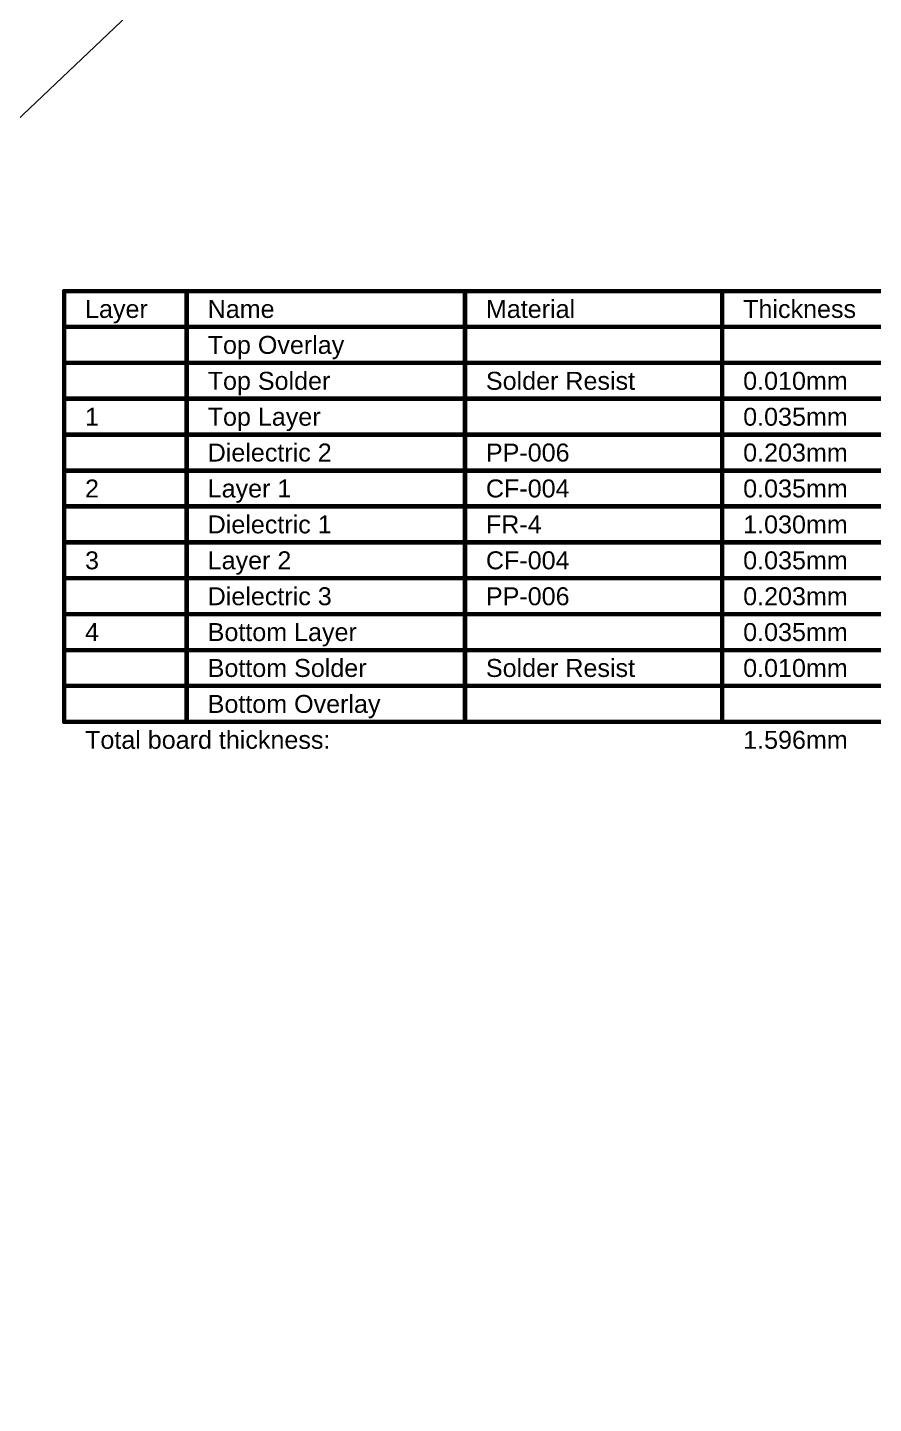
# Model space of a CAD drawing. Header units: inches. Extents: x 0 to 5359, y 0 to 5098.
# Drawn here: x 191.2 to 263, y 84.9 to 201.7 of the extents above; entities that cross this region are included whole.
import ezdxf

# ---------------------------------------------------------------- set-up
doc = ezdxf.new("R2010")
doc.units = ezdxf.units.IN
doc.layers.add('Fabrication', color=76, linetype='Continuous')
doc.layers.add('Top Solder', color=216, linetype='Continuous')
doc.styles.add('Arial', font='', dxfattribs={"height": 0.2})
doc.styles.get('Arial').set_extended_font_data('Arial')

# ---------------------------------------------------------------- blocks, each defined once
blk = doc.blocks.new('EC21EFA_512_STD_54')
at = {"layer": 'Top Solder'}
blk.add_line((-7.12, 8.02), (5006.16, -5275.81), dxfattribs=at)

msp = doc.modelspace()

# ---------------------------------------------------------------- linework, layer by layer
at = {"layer": 'Fabrication'}
for points in [[(194.31, 179.32, 0.381, 0.381, 0), (309.6, 179.32, 0.381, 0.381, 0)], [(194.31, 142.75, 0.381, 0.381, 0), (194.31, 179.32, 0.381, 0.381, 0)], [(204.72, 142.75, 0.381, 0.381, 0), (204.72, 179.32, 0.381, 0.381, 0)], [(228.34, 142.75, 0.381, 0.381, 0), (228.34, 179.32, 0.381, 0.381, 0)], [(250.18, 142.75, 0.381, 0.381, 0), (250.18, 179.32, 0.381, 0.381, 0)], [(194.31, 176.28, 0.381, 0.381, 0), (309.6, 176.28, 0.381, 0.381, 0)], [(194.31, 173.23, 0.381, 0.381, 0), (204.72, 173.23, 0.381, 0.381, 0)], [(204.72, 173.23, 0.381, 0.381, 0), (228.34, 173.23, 0.381, 0.381, 0)], [(228.34, 173.23, 0.381, 0.381, 0), (250.18, 173.23, 0.381, 0.381, 0)], [(250.18, 173.23, 0.381, 0.381, 0), (266.68, 173.23, 0.381, 0.381, 0)], [(194.31, 170.18, 0.381, 0.381, 0), (204.72, 170.18, 0.381, 0.381, 0)], [(204.72, 170.18, 0.381, 0.381, 0), (228.34, 170.18, 0.381, 0.381, 0)], [(228.34, 170.18, 0.381, 0.381, 0), (250.18, 170.18, 0.381, 0.381, 0)], [(250.18, 170.18, 0.381, 0.381, 0), (266.68, 170.18, 0.381, 0.381, 0)], [(194.31, 167.13, 0.381, 0.381, 0), (204.72, 167.13, 0.381, 0.381, 0)], [(204.72, 167.13, 0.381, 0.381, 0), (228.34, 167.13, 0.381, 0.381, 0)], [(228.34, 167.13, 0.381, 0.381, 0), (250.18, 167.13, 0.381, 0.381, 0)], [(250.18, 167.13, 0.381, 0.381, 0), (266.68, 167.13, 0.381, 0.381, 0)], [(194.31, 164.08, 0.381, 0.381, 0), (204.72, 164.08, 0.381, 0.381, 0)], [(204.72, 164.08, 0.381, 0.381, 0), (228.34, 164.08, 0.381, 0.381, 0)], [(228.34, 164.08, 0.381, 0.381, 0), (250.18, 164.08, 0.381, 0.381, 0)], [(250.18, 164.08, 0.381, 0.381, 0), (266.68, 164.08, 0.381, 0.381, 0)], [(194.31, 161.04, 0.381, 0.381, 0), (204.72, 161.04, 0.381, 0.381, 0)], [(204.72, 161.04, 0.381, 0.381, 0), (228.34, 161.04, 0.381, 0.381, 0)], [(228.34, 161.04, 0.381, 0.381, 0), (250.18, 161.04, 0.381, 0.381, 0)], [(250.18, 161.04, 0.381, 0.381, 0), (266.68, 161.04, 0.381, 0.381, 0)], [(194.31, 157.99, 0.381, 0.381, 0), (204.72, 157.99, 0.381, 0.381, 0)], [(204.72, 157.99, 0.381, 0.381, 0), (228.34, 157.99, 0.381, 0.381, 0)], [(228.34, 157.99, 0.381, 0.381, 0), (250.18, 157.99, 0.381, 0.381, 0)], [(250.18, 157.99, 0.381, 0.381, 0), (266.68, 157.99, 0.381, 0.381, 0)], [(194.31, 154.94, 0.381, 0.381, 0), (204.72, 154.94, 0.381, 0.381, 0)], [(204.72, 154.94, 0.381, 0.381, 0), (228.34, 154.94, 0.381, 0.381, 0)], [(228.34, 154.94, 0.381, 0.381, 0), (250.18, 154.94, 0.381, 0.381, 0)], [(250.18, 154.94, 0.381, 0.381, 0), (266.68, 154.94, 0.381, 0.381, 0)], [(194.31, 151.89, 0.381, 0.381, 0), (204.72, 151.89, 0.381, 0.381, 0)], [(204.72, 151.89, 0.381, 0.381, 0), (228.34, 151.89, 0.381, 0.381, 0)], [(228.34, 151.89, 0.381, 0.381, 0), (250.18, 151.89, 0.381, 0.381, 0)], [(250.18, 151.89, 0.381, 0.381, 0), (266.68, 151.89, 0.381, 0.381, 0)], [(194.31, 148.84, 0.381, 0.381, 0), (204.72, 148.84, 0.381, 0.381, 0)], [(204.72, 148.84, 0.381, 0.381, 0), (228.34, 148.84, 0.381, 0.381, 0)], [(228.34, 148.84, 0.381, 0.381, 0), (250.18, 148.84, 0.381, 0.381, 0)], [(250.18, 148.84, 0.381, 0.381, 0), (266.68, 148.84, 0.381, 0.381, 0)], [(194.31, 145.8, 0.381, 0.381, 0), (204.72, 145.8, 0.381, 0.381, 0)], [(204.72, 145.8, 0.381, 0.381, 0), (228.34, 145.8, 0.381, 0.381, 0)], [(228.34, 145.8, 0.381, 0.381, 0), (250.18, 145.8, 0.381, 0.381, 0)], [(250.18, 145.8, 0.381, 0.381, 0), (266.68, 145.8, 0.381, 0.381, 0)], [(194.31, 142.75, 0.381, 0.381, 0), (204.72, 142.75, 0.381, 0.381, 0)], [(204.72, 142.75, 0.381, 0.381, 0), (228.34, 142.75, 0.381, 0.381, 0)], [(228.34, 142.75, 0.381, 0.381, 0), (250.18, 142.75, 0.381, 0.381, 0)], [(250.18, 142.75, 0.381, 0.381, 0), (266.68, 142.75, 0.381, 0.381, 0)]]:
    msp.add_lwpolyline(points, format="xyseb", dxfattribs=at)
for points in [[(194.22, 179.32, 0.191, 0.191, 1), (194.41, 179.32, 0.191, 0.191, 1)], [(194.22, 179.32, 0.191, 0.191, 1), (194.41, 179.32, 0.191, 0.191, 1)], [(204.63, 179.32, 0.191, 0.191, 1), (204.82, 179.32, 0.191, 0.191, 1)], [(228.24, 179.32, 0.191, 0.191, 1), (228.43, 179.32, 0.191, 0.191, 1)], [(250.08, 179.32, 0.191, 0.191, 1), (250.27, 179.32, 0.191, 0.191, 1)], [(194.22, 176.28, 0.191, 0.191, 1), (194.41, 176.28, 0.191, 0.191, 1)], [(194.22, 173.23, 0.191, 0.191, 1), (194.41, 173.23, 0.191, 0.191, 1)], [(204.63, 173.23, 0.191, 0.191, 1), (204.82, 173.23, 0.191, 0.191, 1)], [(204.63, 173.23, 0.191, 0.191, 1), (204.82, 173.23, 0.191, 0.191, 1)], [(228.24, 173.23, 0.191, 0.191, 1), (228.43, 173.23, 0.191, 0.191, 1)], [(228.24, 173.23, 0.191, 0.191, 1), (228.43, 173.23, 0.191, 0.191, 1)], [(250.08, 173.23, 0.191, 0.191, 1), (250.27, 173.23, 0.191, 0.191, 1)], [(250.08, 173.23, 0.191, 0.191, 1), (250.27, 173.23, 0.191, 0.191, 1)], [(194.22, 170.18, 0.191, 0.191, 1), (194.41, 170.18, 0.191, 0.191, 1)], [(204.63, 170.18, 0.191, 0.191, 1), (204.82, 170.18, 0.191, 0.191, 1)], [(204.63, 170.18, 0.191, 0.191, 1), (204.82, 170.18, 0.191, 0.191, 1)], [(228.24, 170.18, 0.191, 0.191, 1), (228.43, 170.18, 0.191, 0.191, 1)], [(228.24, 170.18, 0.191, 0.191, 1), (228.43, 170.18, 0.191, 0.191, 1)], [(250.08, 170.18, 0.191, 0.191, 1), (250.27, 170.18, 0.191, 0.191, 1)], [(250.08, 170.18, 0.191, 0.191, 1), (250.27, 170.18, 0.191, 0.191, 1)], [(194.22, 167.13, 0.191, 0.191, 1), (194.41, 167.13, 0.191, 0.191, 1)], [(204.63, 167.13, 0.191, 0.191, 1), (204.82, 167.13, 0.191, 0.191, 1)], [(204.63, 167.13, 0.191, 0.191, 1), (204.82, 167.13, 0.191, 0.191, 1)], [(228.24, 167.13, 0.191, 0.191, 1), (228.43, 167.13, 0.191, 0.191, 1)], [(228.24, 167.13, 0.191, 0.191, 1), (228.43, 167.13, 0.191, 0.191, 1)], [(250.08, 167.13, 0.191, 0.191, 1), (250.27, 167.13, 0.191, 0.191, 1)], [(250.08, 167.13, 0.191, 0.191, 1), (250.27, 167.13, 0.191, 0.191, 1)], [(194.22, 164.08, 0.191, 0.191, 1), (194.41, 164.08, 0.191, 0.191, 1)], [(204.63, 164.08, 0.191, 0.191, 1), (204.82, 164.08, 0.191, 0.191, 1)], [(204.63, 164.08, 0.191, 0.191, 1), (204.82, 164.08, 0.191, 0.191, 1)], [(228.24, 164.08, 0.191, 0.191, 1), (228.43, 164.08, 0.191, 0.191, 1)], [(228.24, 164.08, 0.191, 0.191, 1), (228.43, 164.08, 0.191, 0.191, 1)], [(250.08, 164.08, 0.191, 0.191, 1), (250.27, 164.08, 0.191, 0.191, 1)], [(250.08, 164.08, 0.191, 0.191, 1), (250.27, 164.08, 0.191, 0.191, 1)], [(194.22, 161.04, 0.191, 0.191, 1), (194.41, 161.04, 0.191, 0.191, 1)], [(204.63, 161.04, 0.191, 0.191, 1), (204.82, 161.04, 0.191, 0.191, 1)], [(204.63, 161.04, 0.191, 0.191, 1), (204.82, 161.04, 0.191, 0.191, 1)], [(228.24, 161.04, 0.191, 0.191, 1), (228.43, 161.04, 0.191, 0.191, 1)], [(228.24, 161.04, 0.191, 0.191, 1), (228.43, 161.04, 0.191, 0.191, 1)], [(250.08, 161.04, 0.191, 0.191, 1), (250.27, 161.04, 0.191, 0.191, 1)], [(250.08, 161.04, 0.191, 0.191, 1), (250.27, 161.04, 0.191, 0.191, 1)], [(194.22, 157.99, 0.191, 0.191, 1), (194.41, 157.99, 0.191, 0.191, 1)], [(204.63, 157.99, 0.191, 0.191, 1), (204.82, 157.99, 0.191, 0.191, 1)], [(204.63, 157.99, 0.191, 0.191, 1), (204.82, 157.99, 0.191, 0.191, 1)], [(228.24, 157.99, 0.191, 0.191, 1), (228.43, 157.99, 0.191, 0.191, 1)], [(228.24, 157.99, 0.191, 0.191, 1), (228.43, 157.99, 0.191, 0.191, 1)], [(250.08, 157.99, 0.191, 0.191, 1), (250.27, 157.99, 0.191, 0.191, 1)], [(250.08, 157.99, 0.191, 0.191, 1), (250.27, 157.99, 0.191, 0.191, 1)], [(194.22, 154.94, 0.191, 0.191, 1), (194.41, 154.94, 0.191, 0.191, 1)], [(204.63, 154.94, 0.191, 0.191, 1), (204.82, 154.94, 0.191, 0.191, 1)], [(204.63, 154.94, 0.191, 0.191, 1), (204.82, 154.94, 0.191, 0.191, 1)], [(228.24, 154.94, 0.191, 0.191, 1), (228.43, 154.94, 0.191, 0.191, 1)], [(228.24, 154.94, 0.191, 0.191, 1), (228.43, 154.94, 0.191, 0.191, 1)], [(250.08, 154.94, 0.191, 0.191, 1), (250.27, 154.94, 0.191, 0.191, 1)], [(250.08, 154.94, 0.191, 0.191, 1), (250.27, 154.94, 0.191, 0.191, 1)], [(194.22, 151.89, 0.191, 0.191, 1), (194.41, 151.89, 0.191, 0.191, 1)], [(204.63, 151.89, 0.191, 0.191, 1), (204.82, 151.89, 0.191, 0.191, 1)], [(204.63, 151.89, 0.191, 0.191, 1), (204.82, 151.89, 0.191, 0.191, 1)], [(228.24, 151.89, 0.191, 0.191, 1), (228.43, 151.89, 0.191, 0.191, 1)], [(228.24, 151.89, 0.191, 0.191, 1), (228.43, 151.89, 0.191, 0.191, 1)], [(250.08, 151.89, 0.191, 0.191, 1), (250.27, 151.89, 0.191, 0.191, 1)], [(250.08, 151.89, 0.191, 0.191, 1), (250.27, 151.89, 0.191, 0.191, 1)], [(194.22, 148.84, 0.191, 0.191, 1), (194.41, 148.84, 0.191, 0.191, 1)], [(204.63, 148.84, 0.191, 0.191, 1), (204.82, 148.84, 0.191, 0.191, 1)], [(204.63, 148.84, 0.191, 0.191, 1), (204.82, 148.84, 0.191, 0.191, 1)], [(228.24, 148.84, 0.191, 0.191, 1), (228.43, 148.84, 0.191, 0.191, 1)], [(228.24, 148.84, 0.191, 0.191, 1), (228.43, 148.84, 0.191, 0.191, 1)], [(250.08, 148.84, 0.191, 0.191, 1), (250.27, 148.84, 0.191, 0.191, 1)], [(250.08, 148.84, 0.191, 0.191, 1), (250.27, 148.84, 0.191, 0.191, 1)], [(194.22, 145.8, 0.191, 0.191, 1), (194.41, 145.8, 0.191, 0.191, 1)], [(204.63, 145.8, 0.191, 0.191, 1), (204.82, 145.8, 0.191, 0.191, 1)], [(204.63, 145.8, 0.191, 0.191, 1), (204.82, 145.8, 0.191, 0.191, 1)], [(228.24, 145.8, 0.191, 0.191, 1), (228.43, 145.8, 0.191, 0.191, 1)], [(228.24, 145.8, 0.191, 0.191, 1), (228.43, 145.8, 0.191, 0.191, 1)], [(250.08, 145.8, 0.191, 0.191, 1), (250.27, 145.8, 0.191, 0.191, 1)], [(250.08, 145.8, 0.191, 0.191, 1), (250.27, 145.8, 0.191, 0.191, 1)], [(194.22, 142.75, 0.191, 0.191, 1), (194.41, 142.75, 0.191, 0.191, 1)], [(194.22, 142.75, 0.191, 0.191, 1), (194.41, 142.75, 0.191, 0.191, 1)], [(204.63, 142.75, 0.191, 0.191, 1), (204.82, 142.75, 0.191, 0.191, 1)], [(204.63, 142.75, 0.191, 0.191, 1), (204.82, 142.75, 0.191, 0.191, 1)], [(204.63, 142.75, 0.191, 0.191, 1), (204.82, 142.75, 0.191, 0.191, 1)], [(228.24, 142.75, 0.191, 0.191, 1), (228.43, 142.75, 0.191, 0.191, 1)], [(228.24, 142.75, 0.191, 0.191, 1), (228.43, 142.75, 0.191, 0.191, 1)], [(228.24, 142.75, 0.191, 0.191, 1), (228.43, 142.75, 0.191, 0.191, 1)], [(250.08, 142.75, 0.191, 0.191, 1), (250.27, 142.75, 0.191, 0.191, 1)], [(250.08, 142.75, 0.191, 0.191, 1), (250.27, 142.75, 0.191, 0.191, 1)], [(250.08, 142.75, 0.191, 0.191, 1), (250.27, 142.75, 0.191, 0.191, 1)]]:
    msp.add_lwpolyline(points, format="xyseb", close=True, dxfattribs=at)

# ---------------------------------------------------------------- block references
at = {"rotation": 90}
msp.add_blockref('EC21EFA_512_STD_54', (83.5, 92), dxfattribs=at)

# ---------------------------------------------------------------- texts
at = {"layer": 'Fabrication', "style": 'Arial'}
for s, height, p in [('Layer', 1.524, (196.09, 177.04)), ('Name', 1.524, (206.5, 177.04)), ('Material', 1.524, (230.12, 177.04)), ('Thickness', 1.524, (251.96, 177.04)), ('Top Overlay', 1.524, (206.5, 173.99)), ('Top Solder', 1.524, (206.5, 170.94)), ('Solder Resist', 1.524, (230.12, 170.94)), ('0.010mm', 1.524, (251.96, 170.94)), ('1', 1.52, (196.09, 167.89)), ('Top Layer', 1.524, (206.5, 167.89)), ('0.035mm', 1.524, (251.96, 167.89)), ('Dielectric 2', 1.524, (206.5, 164.85)), ('PP-006', 1.524, (230.12, 164.85)), ('0.203mm', 1.524, (251.96, 164.85)), ('2', 1.52, (196.09, 161.8)), ('Layer 1', 1.524, (206.5, 161.8)), ('CF-004', 1.524, (230.12, 161.8)), ('0.035mm', 1.524, (251.96, 161.8)), ('Dielectric 1', 1.524, (206.5, 158.75)), ('FR-4', 1.524, (230.12, 158.75)), ('1.030mm', 1.524, (251.96, 158.75)), ('3', 1.52, (196.09, 155.7)), ('Layer 2', 1.524, (206.5, 155.7)), ('CF-004', 1.524, (230.12, 155.7)), ('0.035mm', 1.524, (251.96, 155.7)), ('Dielectric 3', 1.524, (206.5, 152.65)), ('PP-006', 1.524, (230.12, 152.65)), ('0.203mm', 1.524, (251.96, 152.65)), ('4', 1.52, (196.09, 149.61)), ('Bottom Layer', 1.524, (206.5, 149.61)), ('0.035mm', 1.524, (251.96, 149.61)), ('Bottom Solder', 1.524, (206.5, 146.56)), ('Solder Resist', 1.524, (230.12, 146.56)), ('0.010mm', 1.524, (251.96, 146.56)), ('Bottom Overlay', 1.524, (206.5, 143.51)), ('Total board thickness:', 1.524, (196.09, 140.46)), ('1.596mm', 1.524, (251.96, 140.46))]:
    msp.add_text(s, height=height, dxfattribs=at).set_placement(p)

doc.saveas('drawing.dxf')
